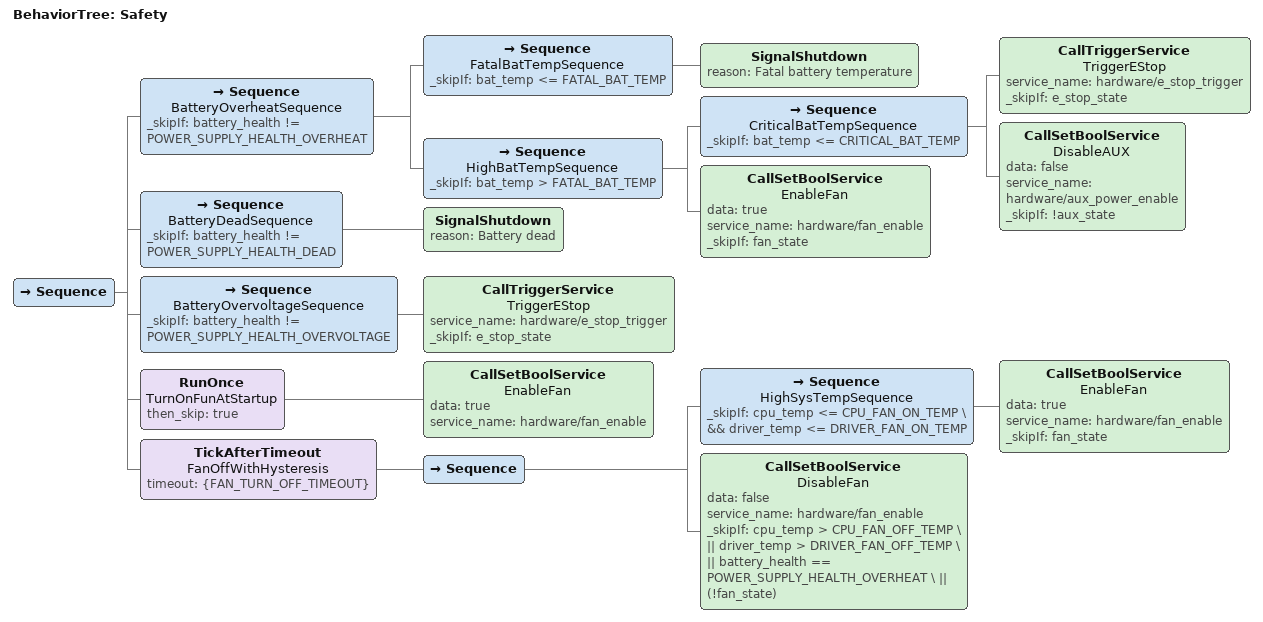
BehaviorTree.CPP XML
<?xml version="1.0" encoding="UTF-8"?>
<root BTCPP_format="4">
  <BehaviorTree ID="Safety">
    <Sequence>
      <Sequence name="BatteryOverheatSequence"
                _skipIf="battery_health != POWER_SUPPLY_HEALTH_OVERHEAT">
        <Sequence name="FatalBatTempSequence"
                  _skipIf="bat_temp &lt;= FATAL_BAT_TEMP">
          <SignalShutdown reason="Fatal battery temperature"/>
        </Sequence>
        <Sequence name="HighBatTempSequence"
                  _skipIf="bat_temp &gt; FATAL_BAT_TEMP">
          <Sequence name="CriticalBatTempSequence"
                    _skipIf="bat_temp &lt;= CRITICAL_BAT_TEMP">
            <CallTriggerService name="TriggerEStop"
                                service_name="hardware/e_stop_trigger"
                                _skipIf="e_stop_state"/>
            <CallSetBoolService name="DisableAUX"
                                data="false"
                                service_name="hardware/aux_power_enable"
                                _skipIf="!aux_state"/>
          </Sequence>
          <CallSetBoolService name="EnableFan"
                              data="true"
                              service_name="hardware/fan_enable"
                              _skipIf="fan_state"/>
        </Sequence>
      </Sequence>
      <Sequence name="BatteryDeadSequence"
                _skipIf="battery_health != POWER_SUPPLY_HEALTH_DEAD">
        <SignalShutdown reason="Battery dead"/>
      </Sequence>
      <Sequence name="BatteryOvervoltageSequence"
                _skipIf="battery_health != POWER_SUPPLY_HEALTH_OVERVOLTAGE">
        <CallTriggerService name="TriggerEStop"
                            service_name="hardware/e_stop_trigger"
                            _skipIf="e_stop_state"/>
      </Sequence>
      <RunOnce name="TurnOnFunAtStartup"
               then_skip="true">
        <CallSetBoolService name="EnableFan"
                            data="true"
                            service_name="hardware/fan_enable"/>
      </RunOnce>
      <TickAfterTimeout name="FanOffWithHysteresis"
                        timeout="{FAN_TURN_OFF_TIMEOUT}">
        <Sequence>
          <Sequence name="HighSysTempSequence"
                    _skipIf="cpu_temp &lt;= CPU_FAN_ON_TEMP \&#10;&amp;&amp; driver_temp &lt;= DRIVER_FAN_ON_TEMP">
            <CallSetBoolService name="EnableFan"
                                data="true"
                                service_name="hardware/fan_enable"
                                _skipIf="fan_state"/>
          </Sequence>
          <CallSetBoolService name="DisableFan"
                              data="false"
                              service_name="hardware/fan_enable"
                              _skipIf="cpu_temp &gt; CPU_FAN_OFF_TEMP \&#10;|| driver_temp &gt; DRIVER_FAN_OFF_TEMP \&#10;|| battery_health == POWER_SUPPLY_HEALTH_OVERHEAT \&#10;|| (!fan_state)"/>
        </Sequence>
      </TickAfterTimeout>
    </Sequence>
  </BehaviorTree>

</root>
